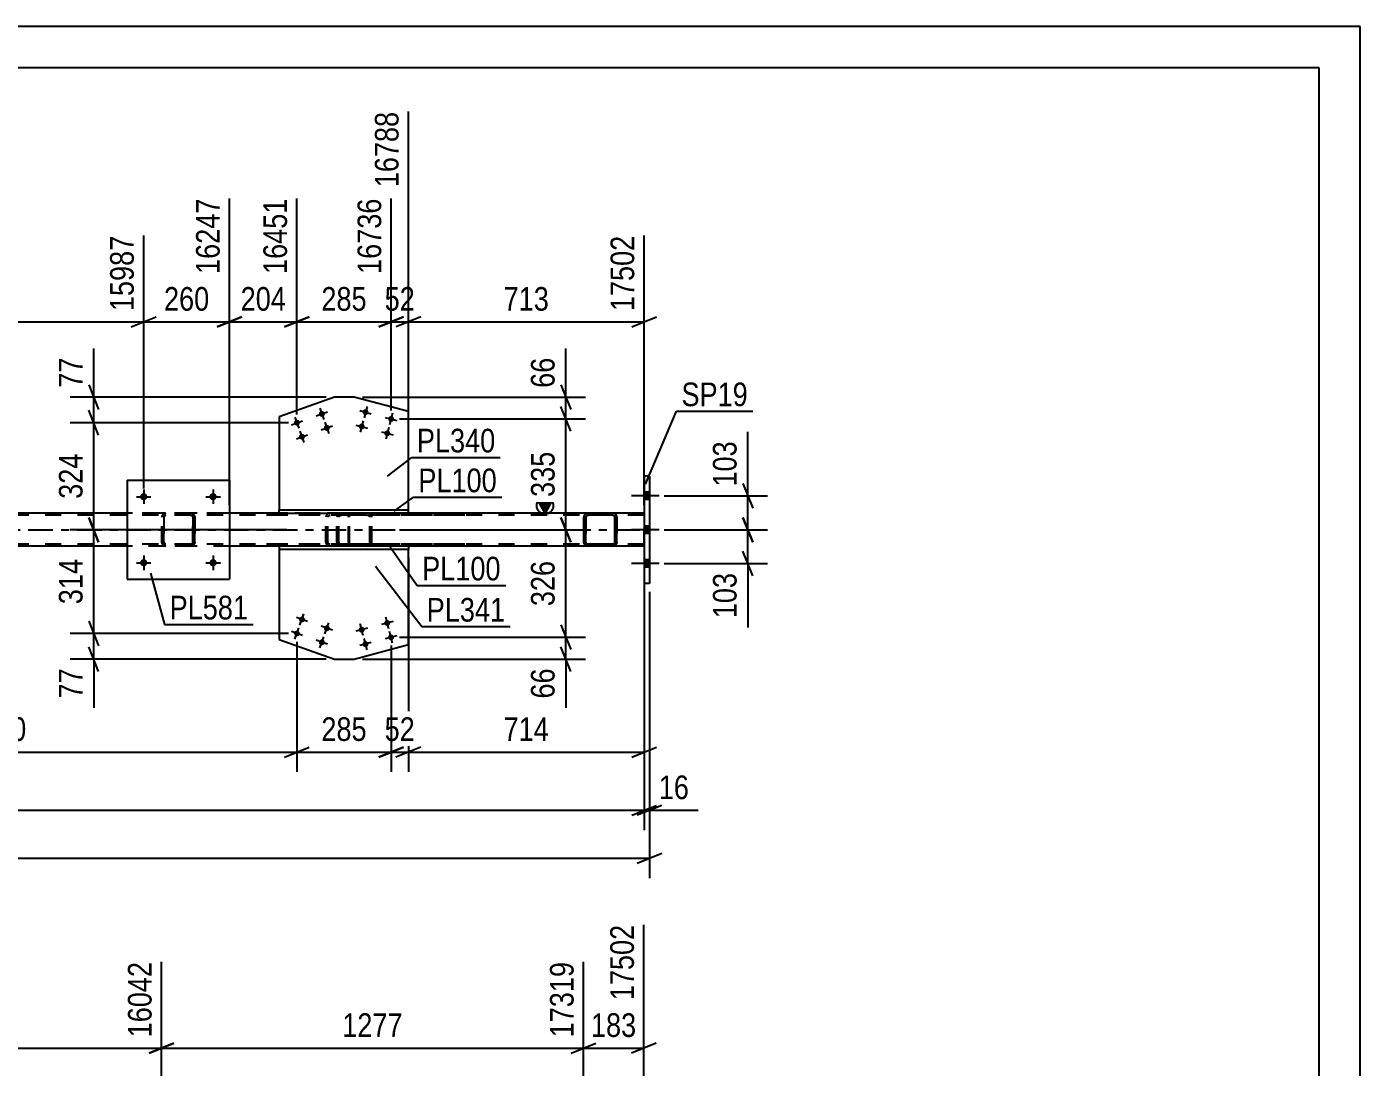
# Model space of a CAD drawing. Header units: millimetres. Extents: x 0 to 841, y 0 to 594.
# Drawn here: x 679.6 to 841, y 468 to 594 of the extents above; entities that cross this region are included whole.
import ezdxf

# ---------------------------------------------------------------- set-up
doc = ezdxf.new("R2010")
doc.units = ezdxf.units.MM
doc.linetypes.add('DXK_LINE_DOT2', pattern=[3.9198, 1.9599, -1.9599])
doc.linetypes.add('DXK_LINE_DOT3', pattern=[5.9187, 2.979, -0.9799, 0.9799, -0.9799])
doc.styles.add('Arial Narrow', font='ARIALN.TTF', dxfattribs={"height": 0.2})

# ---------------------------------------------------------------- blocks, each defined once
blk = doc.blocks.new('Unknown-122567994-1133')
at = {"color": 5, "linetype": 'Continuous'}
for p, q in [((841, 594), (0, 594)), ((841, 0), (841, 594)), ((836, 589), (5, 589)), ((836, 5), (836, 589))]:
    blk.add_line(p, q, dxfattribs=at)
blk = doc.blocks.new('Bolt-122567994-3050 - 3039')
at = {"linetype": 'Continuous'}
for points in [[(754.95, 536.75), (754.95, 537.63), (754.31, 537.63), (754.31, 536.75)], [(754.95, 536.75), (754.95, 537.63), (754.31, 537.63), (754.31, 536.75)], [(754.95, 536.75), (754.95, 537.63), (754.31, 537.63), (754.31, 536.75)], [(754.95, 532.65), (754.95, 533.53), (754.31, 533.53), (754.31, 532.65)], [(754.95, 532.65), (754.95, 533.53), (754.31, 533.53), (754.31, 532.65)], [(754.95, 528.55), (754.95, 529.43), (754.31, 529.43), (754.31, 528.55)], [(754.95, 528.55), (754.95, 529.43), (754.31, 529.43), (754.31, 528.55)], [(754.95, 528.55), (754.95, 529.43), (754.31, 529.43), (754.31, 528.55)]]:
    blk.add_hatch(color=1, dxfattribs=at).paths.add_polyline_path(points)
at = {"color": 1, "linetype": 'Continuous'}
for p, q in [((754.95, 537.63), (754.31, 537.63)), ((754.95, 537.63), (754.31, 537.63)), ((754.95, 537.63), (754.31, 537.63)), ((756.11, 537.19), (752.79, 537.19)), ((756.11, 537.19), (752.79, 537.19)), ((756.11, 537.19), (752.79, 537.19)), ((754.95, 536.75), (754.31, 536.75)), ((754.95, 536.75), (754.31, 536.75)), ((754.95, 536.75), (754.31, 536.75)), ((756.11, 533.09), (752.79, 533.09)), ((756.11, 533.09), (752.79, 533.09)), ((754.95, 533.53), (754.31, 533.53)), ((754.95, 533.53), (754.31, 533.53)), ((754.95, 532.65), (754.31, 532.65)), ((754.95, 532.65), (754.31, 532.65)), ((756.11, 528.99), (752.79, 528.99)), ((756.11, 528.99), (752.79, 528.99)), ((756.11, 528.99), (752.79, 528.99)), ((754.95, 529.43), (754.31, 529.43)), ((754.95, 529.43), (754.31, 529.43)), ((754.95, 529.43), (754.31, 529.43)), ((754.95, 528.55), (754.31, 528.55)), ((754.95, 528.55), (754.31, 528.55)), ((754.95, 528.55), (754.31, 528.55))]:
    blk.add_line(p, q, dxfattribs=at)
blk = doc.blocks.new('Part-122567994-3072 - 3039')
at = {"color": 7, "linetype": 'DXK_LINE_DOT2'}
for p, q in [((718.38, 535.09), (706.23, 535.09)), ((718.38, 534.85), (706.23, 534.85)), ((715.82, 534.78), (715.79, 534.61)), ((715.79, 531.57), (715.79, 534.61)), ((715.83, 534.79), (715.82, 534.78)), ((716.04, 534.61), (716.06, 534.7)), ((716.04, 531.57), (716.04, 534.61)), ((716.06, 534.7), (716.11, 534.78)), ((716.29, 535.09), (716.1, 535.05)), ((716.11, 534.78), (716.19, 534.83)), ((716.19, 534.83), (716.29, 534.85)), ((717.11, 534.85), (717.11, 535.09)), ((718.49, 535.05), (718.38, 535.09)), ((718.38, 534.85), (718.43, 534.83)), ((718.43, 534.83), (718.48, 534.78)), ((718.48, 534.78), (718.51, 534.7)), ((718.57, 534.95), (718.49, 535.05)), ((718.51, 534.7), (718.52, 534.61)), ((718.52, 531.57), (718.52, 534.61)), ((718.63, 534.79), (718.57, 534.95)), ((718.65, 534.61), (718.63, 534.79)), ((718.65, 531.57), (718.65, 534.61)), ((718.38, 531.33), (706.23, 531.33)), ((715.79, 531.57), (715.83, 531.39)), ((716.06, 531.48), (716.04, 531.57)), ((716.11, 531.4), (716.06, 531.48)), ((716.1, 531.13), (716.29, 531.09)), ((716.19, 531.35), (716.11, 531.4)), ((716.29, 531.33), (716.19, 531.35)), ((717.11, 531.09), (717.11, 531.33)), ((718.43, 531.35), (718.38, 531.33)), ((718.38, 531.09), (718.49, 531.13)), ((718.48, 531.4), (718.43, 531.35)), ((718.51, 531.48), (718.48, 531.4)), ((718.49, 531.13), (718.57, 531.23)), ((718.52, 531.57), (718.51, 531.48)), ((718.57, 531.23), (718.63, 531.39)), ((718.63, 531.39), (718.65, 531.57)), ((718.38, 531.09), (706.23, 531.09))]:
    blk.add_line(p, q, dxfattribs=at)
for centre, start, end in [((716.28, 534.6), 111.1941, 156.1506), ((716.28, 531.59), 203.8494, 248.8059)]:
    blk.add_arc(centre, 0.492, start, end, dxfattribs=at)
blk = doc.blocks.new('Part-122567994-3109 - 3039')
at = {"linetype": 'Continuous'}
blk.add_hatch(color=2, dxfattribs=at).paths.add_polyline_path([(742.31, 535.09), (741.51, 536.49), (743.11, 536.49)])
at = {"color": 2, "linetype": 'Continuous'}
for p, q in [((742.31, 535.09), (741.51, 536.49)), ((741.51, 536.49), (743.11, 536.49)), ((743.11, 536.49), (742.31, 535.09)), ((691.73, 535.09), (653.05, 535.09)), ((710.12, 535.09), (704.13, 535.09)), ((754.31, 535.09), (725.78, 535.09)), ((691.73, 531.09), (653.05, 531.09)), ((710.12, 531.09), (704.13, 531.09)), ((747.49, 531.09), (725.77, 531.09)), ((754.31, 531.09), (750.54, 531.09))]:
    blk.add_line(p, q, dxfattribs=at)
at = {"color": 7, "linetype": 'DXK_LINE_DOT2'}
for p, q in [((754.31, 534.85), (111.57, 534.85)), ((754.31, 535.09), (129.85, 535.09)), ((704.13, 535.09), (691.73, 535.09)), ((725.78, 535.09), (710.12, 535.09)), ((754.31, 531.09), (754.31, 535.09)), ((754.31, 531.33), (111.57, 531.33)), ((704.13, 531.09), (691.73, 531.09)), ((725.77, 531.09), (710.12, 531.09)), ((750.54, 531.09), (747.49, 531.09))]:
    blk.add_line(p, q, dxfattribs=at)
at = {"color": 7, "linetype": 'DXK_LINE_DOT3'}
blk.add_line((111.57, 533.09), (754.31, 533.09), dxfattribs=at)
at = {"color": 2, "linetype": 'Continuous'}
blk.add_circle((742.31, 535.99), 1, dxfattribs=at)
blk = doc.blocks.new('Part-122567994-3114 - 3039')
at = {"color": 7, "linetype": 'DXK_LINE_DOT2'}
for p, q in [((717.14, 534.78), (717.11, 534.61)), ((717.11, 531.57), (717.11, 534.61)), ((717.14, 534.79), (717.14, 534.78)), ((717.36, 534.61), (717.38, 534.7)), ((717.36, 531.57), (717.36, 534.61)), ((717.38, 534.7), (717.44, 534.78)), ((717.62, 535.09), (717.42, 535.05)), ((717.44, 534.78), (717.52, 534.83)), ((717.52, 534.83), (717.62, 534.85)), ((732.6, 535.09), (717.62, 535.09)), ((732.6, 534.85), (717.62, 534.85)), ((721.05, 535.05), (720.85, 535.09)), ((720.85, 534.85), (720.95, 534.83)), ((720.95, 534.83), (721.03, 534.78)), ((721.03, 534.78), (721.09, 534.7)), ((721.09, 534.7), (721.11, 534.61)), ((721.11, 531.57), (721.11, 534.61)), ((721.33, 534.78), (721.32, 534.79)), ((721.36, 534.61), (721.33, 534.78)), ((721.36, 531.57), (721.36, 534.61)), ((717.11, 531.57), (717.14, 531.39)), ((717.38, 531.48), (717.36, 531.57)), ((717.44, 531.4), (717.38, 531.48)), ((717.42, 531.13), (717.62, 531.09)), ((717.52, 531.35), (717.44, 531.4)), ((717.62, 531.33), (717.52, 531.35)), ((732.6, 531.33), (717.62, 531.33)), ((720.95, 531.35), (720.85, 531.33)), ((720.85, 531.09), (721.05, 531.13)), ((721.03, 531.4), (720.95, 531.35)), ((721.09, 531.48), (721.03, 531.4)), ((721.11, 531.57), (721.09, 531.48)), ((721.32, 531.39), (721.36, 531.57)), ((732.6, 531.09), (717.62, 531.09))]:
    blk.add_line(p, q, dxfattribs=at)
for centre, start, end in [((717.6, 534.59), 110.7583, 155.6801), ((720.87, 534.59), 24.3199, 69.2417), ((717.6, 531.59), 204.3199, 249.2417), ((720.87, 531.59), 290.7583, 335.6801)]:
    blk.add_arc(centre, 0.496, start, end, dxfattribs=at)
blk = doc.blocks.new('Bolt-122567994-3183 - 3039')
at = {"linetype": 'Continuous'}
for points in [[(694.17, 529.09, -1), (693.29, 529.09, -1)], [(702.57, 529.09, -1), (701.69, 529.09, -1)]]:
    blk.add_hatch(color=1, dxfattribs=at).paths.add_polyline_path(points)
at = {"color": 1, "linetype": 'Continuous'}
for p, q in [((693.73, 529.97), (693.73, 528.21)), ((702.13, 529.97), (702.13, 528.21)), ((692.85, 529.09), (694.61, 529.09)), ((701.25, 529.09), (703.01, 529.09))]:
    blk.add_line(p, q, dxfattribs=at)
blk = doc.blocks.new('Part-122567994-3158 - 3039')
at = {"color": 2, "linetype": 'Continuous'}
for p, q in [((747.05, 534.79), (747.01, 534.61)), ((747.01, 531.57), (747.01, 534.61)), ((747.01, 534.61), (747.01, 534.61)), ((747.25, 534.61), (747.27, 534.7)), ((747.25, 531.57), (747.25, 534.61)), ((747.25, 534.61), (747.25, 534.61)), ((747.27, 534.7), (747.32, 534.78)), ((747.49, 535.09), (747.31, 535.05)), ((747.32, 534.78), (747.4, 534.83)), ((747.4, 534.83), (747.49, 534.85)), ((750.53, 535.09), (747.49, 535.09)), ((750.53, 534.85), (747.49, 534.85)), ((750.72, 535.05), (750.53, 535.09)), ((750.53, 534.85), (750.63, 534.83)), ((750.63, 534.83), (750.7, 534.78)), ((750.7, 534.78), (750.76, 534.7)), ((750.76, 534.7), (750.77, 534.61)), ((750.77, 531.57), (750.77, 534.61)), ((750.77, 534.61), (750.77, 534.61)), ((751.01, 534.61), (750.98, 534.79)), ((751.01, 531.57), (751.01, 534.61)), ((751.01, 534.61), (751.01, 534.61)), ((747.01, 531.57), (747.01, 531.57)), ((747.01, 531.57), (747.05, 531.39)), ((747.25, 531.57), (747.25, 531.57)), ((747.27, 531.48), (747.25, 531.57)), ((747.32, 531.4), (747.27, 531.48)), ((747.31, 531.13), (747.49, 531.09)), ((747.4, 531.35), (747.32, 531.4)), ((747.49, 531.33), (747.4, 531.35)), ((750.53, 531.33), (747.49, 531.33)), ((750.63, 531.35), (750.53, 531.33)), ((750.53, 531.09), (750.72, 531.13)), ((750.7, 531.4), (750.63, 531.35)), ((750.76, 531.48), (750.7, 531.4)), ((750.77, 531.57), (750.76, 531.48)), ((750.77, 531.57), (750.77, 531.57)), ((750.98, 531.39), (751.01, 531.57)), ((751.01, 531.57), (751.01, 531.57)), ((750.53, 531.09), (747.49, 531.09))]:
    blk.add_line(p, q, dxfattribs=at)
at = {"color": 7, "linetype": 'DXK_LINE_DOT2'}
for p, q in [((747.01, 534.61), (747.05, 534.79)), ((747.01, 531.57), (747.01, 534.61)), ((747.27, 534.7), (747.25, 534.61)), ((747.25, 534.61), (747.25, 531.57)), ((747.32, 534.78), (747.27, 534.7)), ((747.31, 535.05), (747.49, 535.09)), ((747.4, 534.83), (747.32, 534.78)), ((747.4, 534.83), (747.4, 534.83)), ((750.53, 535.09), (750.72, 535.05)), ((750.53, 534.85), (750.53, 534.85)), ((750.7, 534.78), (750.63, 534.83)), ((750.76, 534.7), (750.7, 534.78)), ((750.77, 534.61), (750.76, 534.7)), ((750.77, 534.61), (750.77, 531.57)), ((750.98, 534.79), (751.01, 534.61)), ((751.01, 534.61), (751.01, 531.57)), ((747.05, 531.39), (747.01, 531.57)), ((747.25, 531.57), (747.27, 531.48)), ((747.27, 531.48), (747.32, 531.4)), ((747.49, 531.09), (747.31, 531.13)), ((747.32, 531.4), (747.4, 531.35)), ((747.4, 531.35), (747.4, 531.35)), ((750.53, 531.33), (750.53, 531.33)), ((750.72, 531.13), (750.53, 531.09)), ((750.63, 531.35), (750.7, 531.4)), ((750.7, 531.4), (750.76, 531.48)), ((750.76, 531.48), (750.77, 531.57)), ((751.01, 531.57), (750.98, 531.39))]:
    blk.add_line(p, q, dxfattribs=at)
at = {"color": 7, "linetype": 'DXK_LINE_DOT3'}
blk.add_line((749.01, 533.09), (749.01, 533.09), dxfattribs=at)
at = {"color": 2, "linetype": 'Continuous'}
for centre, start, end in [((747.49, 534.61), 112.5, 157.5), ((750.53, 534.61), 22.5, 67.5), ((747.49, 531.57), 202.5, 247.5), ((750.53, 531.57), 292.5, 337.5)]:
    blk.add_arc(centre, 0.48, start, end, dxfattribs=at)
at = {"color": 7, "linetype": 'DXK_LINE_DOT2'}
for centre, start, end in [((747.49, 534.61), 112.5, 157.5), ((750.53, 534.61), 22.5, 67.5), ((747.49, 531.57), 202.5, 247.5), ((750.53, 531.57), 292.5, 337.5)]:
    blk.add_arc(centre, 0.48, start, end, dxfattribs=at)
blk = doc.blocks.new('Bolt-122567994-3160 - 3039')
at = {"linetype": 'Continuous'}
for points in [[(694.17, 537.09, -1), (693.29, 537.09, -1)], [(702.57, 537.09, -1), (701.69, 537.09, -1)]]:
    blk.add_hatch(color=1, dxfattribs=at).paths.add_polyline_path(points)
at = {"color": 1, "linetype": 'Continuous'}
for p, q in [((693.73, 537.97), (693.73, 536.21)), ((702.13, 537.97), (702.13, 536.21)), ((692.85, 537.09), (694.61, 537.09)), ((701.25, 537.09), (703.01, 537.09))]:
    blk.add_line(p, q, dxfattribs=at)
blk = doc.blocks.new('Part-122567994-3177 - 3039')
at = {"color": 7, "linetype": 'DXK_LINE_DOT2'}
for p, q in [((695.93, 534.61), (695.97, 534.79)), ((695.97, 534.79), (695.93, 534.61)), ((695.93, 531.57), (695.93, 534.61)), ((695.93, 534.61), (695.93, 534.61)), ((695.93, 531.57), (695.93, 534.61)), ((696.17, 534.61), (696.19, 534.7)), ((696.19, 534.7), (696.17, 534.61)), ((696.17, 531.57), (696.17, 534.61)), ((696.17, 534.61), (696.17, 534.61)), ((696.17, 534.61), (696.17, 531.57)), ((696.19, 534.7), (696.24, 534.78)), ((696.24, 534.78), (696.19, 534.7)), ((696.23, 535.05), (696.41, 535.09)), ((696.41, 535.09), (696.23, 535.05)), ((696.24, 534.78), (696.32, 534.83)), ((696.32, 534.83), (696.24, 534.78)), ((696.41, 534.85), (696.32, 534.83)), ((699.45, 535.09), (696.41, 535.09)), ((699.45, 534.85), (696.41, 534.85)), ((699.45, 535.09), (699.64, 535.05)), ((699.64, 535.05), (699.45, 535.09)), ((699.45, 534.85), (699.54, 534.83)), ((699.54, 534.83), (699.62, 534.78)), ((699.62, 534.78), (699.54, 534.83)), ((699.62, 534.78), (699.67, 534.7)), ((699.67, 534.7), (699.62, 534.78)), ((699.67, 534.7), (699.69, 534.61)), ((699.69, 534.61), (699.67, 534.7)), ((699.69, 531.57), (699.69, 534.61)), ((699.69, 534.61), (699.69, 534.61)), ((699.69, 534.61), (699.69, 531.57)), ((699.9, 534.79), (699.93, 534.61)), ((699.93, 534.61), (699.9, 534.79)), ((699.93, 531.57), (699.93, 534.61)), ((699.93, 534.61), (699.93, 534.61)), ((699.93, 534.61), (699.93, 531.57)), ((695.93, 531.57), (695.93, 531.57)), ((695.97, 531.39), (695.93, 531.57)), ((695.93, 531.57), (695.97, 531.39)), ((696.17, 531.57), (696.17, 531.57)), ((696.19, 531.48), (696.17, 531.57)), ((696.17, 531.57), (696.19, 531.48)), ((696.24, 531.4), (696.19, 531.48)), ((696.19, 531.48), (696.24, 531.4)), ((696.41, 531.09), (696.23, 531.13)), ((696.23, 531.13), (696.41, 531.09)), ((696.32, 531.35), (696.24, 531.4)), ((696.24, 531.4), (696.32, 531.35)), ((696.41, 531.33), (696.32, 531.35)), ((699.45, 531.33), (696.41, 531.33)), ((699.54, 531.35), (699.45, 531.33)), ((699.64, 531.13), (699.45, 531.09)), ((699.45, 531.09), (699.64, 531.13)), ((699.62, 531.4), (699.54, 531.35)), ((699.54, 531.35), (699.62, 531.4)), ((699.67, 531.48), (699.62, 531.4)), ((699.62, 531.4), (699.67, 531.48)), ((699.69, 531.57), (699.67, 531.48)), ((699.67, 531.48), (699.69, 531.57)), ((699.69, 531.57), (699.69, 531.57)), ((699.93, 531.57), (699.9, 531.39)), ((699.9, 531.39), (699.93, 531.57)), ((699.93, 531.57), (699.93, 531.57)), ((699.45, 531.09), (696.41, 531.09))]:
    blk.add_line(p, q, dxfattribs=at)
at = {"color": 7, "linetype": 'DXK_LINE_DOT3'}
blk.add_line((697.93, 533.09), (697.93, 533.09), dxfattribs=at)
at = {"color": 7, "linetype": 'DXK_LINE_DOT2'}
for centre, start, end in [((696.41, 534.61), 112.5, 157.5), ((696.41, 534.61), 112.5, 157.5), ((699.45, 534.61), 22.5, 67.5), ((699.45, 534.61), 22.5, 67.5), ((696.41, 531.57), 202.5, 247.5), ((696.41, 531.57), 202.5, 247.5), ((699.45, 531.57), 292.5, 337.5), ((699.45, 531.57), 292.5, 337.5)]:
    blk.add_arc(centre, 0.48, start, end, dxfattribs=at)
blk = doc.blocks.new('Part-122567994-3182 - 3039')
at = {"color": 2, "linetype": 'Continuous'}
for p, q in [((691.73, 539.09), (691.73, 527.09)), ((691.73, 539.09), (704.13, 539.09)), ((704.13, 539.09), (704.13, 527.09)), ((691.73, 527.09), (704.13, 527.09))]:
    blk.add_line(p, q, dxfattribs=at)
blk = doc.blocks.new('Part-122567994-3202 - 3039')
at = {"color": 2, "linetype": 'Continuous'}
for p, q in [((754.95, 539.59), (754.31, 539.59)), ((754.31, 539.59), (754.31, 526.59)), ((754.95, 539.59), (754.95, 526.59)), ((754.95, 526.59), (754.31, 526.59))]:
    blk.add_line(p, q, dxfattribs=at)
blk = doc.blocks.new('Part-122567994-3265 - 3039')
at = {"color": 2, "linetype": 'Continuous'}
for p, q in [((716.83, 549.14), (710.12, 546.76)), ((719.2, 549.14), (716.83, 549.14)), ((725.78, 547.4), (719.2, 549.14)), ((725.78, 535.49), (725.78, 547.4)), ((710.12, 546.76), (710.12, 535.49))]:
    blk.add_line(p, q, dxfattribs=at)
at = {"color": 7, "linetype": 'DXK_LINE_DOT2'}
blk.add_line((710.12, 535.49), (725.78, 535.49), dxfattribs=at)
blk = doc.blocks.new('Part-122567994-3270 - 3039')
at = {"color": 2, "linetype": 'Continuous'}
for p, q in [((710.12, 535.09), (710.12, 535.49)), ((710.12, 535.49), (725.78, 535.49)), ((710.12, 535.09), (725.78, 535.09)), ((725.78, 535.09), (725.78, 535.49))]:
    blk.add_line(p, q, dxfattribs=at)
blk = doc.blocks.new('Bolt-122567994-3271 - 3039')
at = {"linetype": 'Continuous'}
for points in [[(715.64, 547.24, -1), (714.96, 546.99, -1)], [(712.62, 546.17, -1), (711.94, 545.93, -1)], [(716.24, 545.54, -1), (715.56, 545.3, -1)], [(713.23, 544.47, -1), (712.55, 544.23, -1)]]:
    blk.add_hatch(color=1, dxfattribs=at).paths.add_polyline_path(points)
at = {"color": 1, "linetype": 'Continuous'}
for p, q in [((714.62, 546.87), (715.98, 547.36)), ((715.06, 547.79), (715.54, 546.44)), ((711.61, 545.8), (712.96, 546.29)), ((712.04, 546.72), (712.52, 545.37)), ((715.22, 545.18), (716.58, 545.66)), ((715.66, 546.1), (716.14, 544.74)), ((712.21, 544.11), (713.56, 544.59)), ((712.65, 545.03), (713.13, 543.67))]:
    blk.add_line(p, q, dxfattribs=at)
blk = doc.blocks.new('Bolt-122567994-3272 - 3039')
at = {"linetype": 'Continuous'}
for points in [[(720.93, 547.24, -1), (720.24, 547.42, -1)], [(720.47, 545.5, -1), (719.77, 545.68, -1)], [(724.02, 546.41, -1), (723.33, 546.6, -1)], [(723.56, 544.67, -1), (722.87, 544.86, -1)]]:
    blk.add_hatch(color=1, dxfattribs=at).paths.add_polyline_path(points)
at = {"color": 1, "linetype": 'Continuous'}
for p, q in [((719.89, 547.51), (721.28, 547.14)), ((720.77, 548.03), (720.4, 546.63)), ((719.42, 545.77), (720.82, 545.4)), ((720.31, 546.29), (719.94, 544.89)), ((722.98, 546.69), (724.37, 546.32)), ((723.86, 547.2), (723.49, 545.81)), ((722.52, 544.95), (723.91, 544.58)), ((723.4, 545.46), (723.03, 544.07))]:
    blk.add_line(p, q, dxfattribs=at)
blk = doc.blocks.new('Part-122567994-3278 - 3039')
at = {"color": 2, "linetype": 'Continuous'}
for p, q in [((710.12, 530.69), (710.12, 519.81)), ((725.77, 519.18), (725.77, 530.69)), ((710.12, 519.81), (716.83, 517.43)), ((719.2, 517.43), (725.77, 519.18)), ((716.83, 517.43), (719.2, 517.43))]:
    blk.add_line(p, q, dxfattribs=at)
at = {"color": 7, "linetype": 'DXK_LINE_DOT2'}
blk.add_line((725.77, 530.69), (710.12, 530.69), dxfattribs=at)
blk = doc.blocks.new('Part-122567994-3279 - 3039')
at = {"color": 2, "linetype": 'Continuous'}
for p, q in [((725.77, 531.09), (710.12, 531.09)), ((710.12, 531.09), (710.12, 530.69)), ((725.77, 530.69), (710.12, 530.69)), ((725.77, 531.09), (725.77, 530.69))]:
    blk.add_line(p, q, dxfattribs=at)
blk = doc.blocks.new('Bolt-122567994-3280 - 3039')
at = {"linetype": 'Continuous'}
for points in [[(712.55, 522.34, -1), (713.23, 522.1, -1)], [(715.56, 521.28, -1), (716.24, 521.03, -1)], [(711.95, 520.65, -1), (712.62, 520.41, -1)], [(714.96, 519.58, -1), (715.64, 519.34, -1)]]:
    blk.add_hatch(color=1, dxfattribs=at).paths.add_polyline_path(points)
at = {"color": 1, "linetype": 'Continuous'}
for p, q in [((713.56, 521.98), (712.21, 522.46)), ((712.65, 521.55), (713.13, 522.9)), ((715.66, 520.48), (716.14, 521.83)), ((712.96, 520.29), (711.61, 520.77)), ((712.04, 519.85), (712.52, 521.21)), ((715.06, 518.78), (715.54, 520.14)), ((716.58, 520.91), (715.22, 521.4)), ((715.98, 519.22), (714.62, 519.7))]:
    blk.add_line(p, q, dxfattribs=at)
blk = doc.blocks.new('Bolt-122567994-3281 - 3039')
at = {"linetype": 'Continuous'}
for points in [[(722.87, 521.71, -1), (723.56, 521.9, -1)], [(719.77, 520.89, -1), (720.47, 521.08, -1)], [(723.33, 519.97, -1), (724.02, 520.16, -1)], [(720.23, 519.15, -1), (720.93, 519.34, -1)]]:
    blk.add_hatch(color=1, dxfattribs=at).paths.add_polyline_path(points)
at = {"color": 1, "linetype": 'Continuous'}
for p, q in [((720.31, 520.29), (719.94, 521.68)), ((723.91, 521.99), (722.52, 521.62)), ((723.4, 521.11), (723.03, 522.5)), ((720.82, 521.17), (719.42, 520.8)), ((720.77, 518.55), (720.4, 519.94)), ((724.37, 520.25), (722.98, 519.88)), ((723.86, 519.37), (723.49, 520.76)), ((721.28, 519.43), (719.89, 519.06))]:
    blk.add_line(p, q, dxfattribs=at)
blk = doc.blocks.new('StraightDimension-122567994-29130 - 3039')
at = {"color": 7, "linetype": 'Continuous'}
for p, q in [((704.13, 536.09), (704.13, 573.21)), ((693.73, 538.09), (693.73, 568.71)), ((692.23, 557.66), (695.23, 558.86)), ((705.63, 558.86), (702.63, 557.66)), ((693.73, 558.26), (704.13, 558.26))]:
    blk.add_line(p, q, dxfattribs=at)
at = {"color": 0}
blk.add_wipeout([(702.27, 559.01), (702.27, 563.21), (695.59, 563.21), (695.59, 559.01)], dxfattribs=at)
at = {"color": 3, "style": 'Arial Narrow'}
blk.add_text('260', height=2.863, dxfattribs=at).set_placement((696.19, 559.61))
at = {"color": 0, "linetype": 'Continuous'}
blk.add_wipeout([(703.53, 573.81), (699.33, 573.81), (699.33, 563.46), (703.53, 563.46)], dxfattribs=at)
at = {"color": 3, "linetype": 'Continuous', "style": 'Arial Narrow'}
blk.add_text('16247', height=2.863, rotation=90.0002, dxfattribs=at).set_placement((702.93, 564.06))
blk = doc.blocks.new('StraightDimension-122567994-29129 - 3039')
at = {"color": 7, "linetype": 'Continuous'}
for p, q in [((704.13, 536.09), (704.13, 573.21)), ((712.28, 547.05), (712.28, 573.21)), ((702.63, 557.66), (705.63, 558.86)), ((713.78, 558.86), (710.78, 557.66)), ((704.13, 558.26), (712.28, 558.26))]:
    blk.add_line(p, q, dxfattribs=at)
at = {"color": 0}
blk.add_wipeout([(711.55, 559.01), (711.55, 563.21), (704.87, 563.21), (704.87, 559.01)], dxfattribs=at)
at = {"color": 3, "style": 'Arial Narrow'}
blk.add_text('204', height=2.863, dxfattribs=at).set_placement((705.47, 559.61))
at = {"color": 0, "linetype": 'Continuous'}
blk.add_wipeout([(711.68, 573.81), (707.48, 573.81), (707.48, 563.46), (711.68, 563.46)], dxfattribs=at)
at = {"color": 3, "linetype": 'Continuous', "style": 'Arial Narrow'}
blk.add_text('16451', height=2.863, rotation=90.0002, dxfattribs=at).set_placement((711.08, 564.06))
blk = doc.blocks.new('StraightDimension-122567994-26146 - 3039')
at = {"color": 7, "linetype": 'Continuous'}
for p, q in [((744.22, 550.64), (745.42, 547.64)), ((720.2, 549.14), (747.22, 549.14)), ((744.82, 546.51), (744.82, 549.14)), ((745.42, 545.01), (744.22, 548.01)), ((724.68, 546.51), (747.22, 546.51))]:
    blk.add_line(p, q, dxfattribs=at)
at = {"color": 0}
blk.add_wipeout([(744.07, 554.53), (739.87, 554.53), (739.87, 549.67), (744.07, 549.67)], dxfattribs=at)
at = {"color": 7, "linetype": 'Continuous'}
blk.add_line((744.82, 549.14), (744.82, 555.05), dxfattribs=at)
blk.add_line((744.82, 549.14), (744.82, 555.05), dxfattribs=at)
at = {"color": 3, "style": 'Arial Narrow'}
blk.add_text('66', height=2.863, rotation=90.0002, dxfattribs=at).set_placement((743.47, 550.27))
blk = doc.blocks.new('StraightDimension-122567994-29127 - 3039')
at = {"color": 7, "linetype": 'Continuous'}
for p, q in [((725.78, 536.49), (725.78, 583.71)), ((723.68, 547.51), (723.68, 573.21)), ((722.18, 557.66), (725.18, 558.86)), ((727.28, 558.86), (724.28, 557.66)), ((723.68, 558.26), (725.78, 558.26))]:
    blk.add_line(p, q, dxfattribs=at)
at = {"color": 0, "linetype": 'Continuous'}
blk.add_wipeout([(725.18, 584.31), (720.98, 584.31), (720.98, 573.96), (725.18, 573.96)], dxfattribs=at)
at = {"color": 0}
blk.add_wipeout([(727.15, 559.01), (727.15, 563.21), (722.3, 563.21), (722.3, 559.01)], dxfattribs=at)
at = {"color": 3, "linetype": 'Continuous', "style": 'Arial Narrow'}
blk.add_text('16788', height=2.863, rotation=90.0002, dxfattribs=at).set_placement((724.58, 574.56))
at = {"color": 3, "style": 'Arial Narrow'}
blk.add_text('52', height=2.863, dxfattribs=at).set_placement((722.9, 559.61))
blk = doc.blocks.new('StraightDimension-122567994-26201 - 3039')
at = {"color": 7, "linetype": 'Continuous'}
for p, q in [((688.28, 531.59), (687.08, 534.59)), ((711.06, 533.09), (684.83, 533.09)), ((687.68, 520.53), (687.68, 533.09)), ((687.08, 522.03), (688.28, 519.03)), ((711.28, 520.53), (684.83, 520.53))]:
    blk.add_line(p, q, dxfattribs=at)
at = {"color": 0}
blk.add_wipeout([(686.93, 530.15), (682.73, 530.15), (682.73, 523.47), (686.93, 523.47)], dxfattribs=at)
at = {"color": 3, "style": 'Arial Narrow'}
blk.add_text('314', height=2.863, rotation=90.0002, dxfattribs=at).set_placement((686.33, 524.07))
blk = doc.blocks.new('StraightDimension-122567994-29847 - 3039')
at = {"color": 7, "linetype": 'Continuous'}
for p, q in [((725.77, 529.69), (725.77, 503.77)), ((754.31, 530.09), (754.31, 503.77)), ((727.27, 506.77), (724.27, 505.57)), ((725.77, 506.17), (754.31, 506.17)), ((752.81, 505.57), (755.81, 506.77))]:
    blk.add_line(p, q, dxfattribs=at)
at = {"color": 0}
blk.add_wipeout([(743.39, 506.92), (743.39, 511.12), (736.7, 511.12), (736.7, 506.92)], dxfattribs=at)
at = {"color": 3, "style": 'Arial Narrow'}
blk.add_text('714', height=2.863, dxfattribs=at).set_placement((737.3, 507.52))
blk = doc.blocks.new('StraightDimension-122567994-3309 - 3039')
at = {"color": 7, "linetype": 'Continuous'}
for p, q in [((766.25, 534.59), (767.45, 531.59)), ((756.72, 533.09), (769.25, 533.09)), ((766.85, 528.99), (766.85, 533.09)), ((767.45, 527.49), (766.25, 530.49)), ((756.72, 528.99), (769.25, 528.99))]:
    blk.add_line(p, q, dxfattribs=at)
at = {"color": 0}
blk.add_wipeout([(766.1, 528.47), (761.9, 528.47), (761.9, 521.78), (766.1, 521.78)], dxfattribs=at)
at = {"color": 7, "linetype": 'Continuous'}
blk.add_line((766.85, 528.99), (766.85, 521.26), dxfattribs=at)
blk.add_line((766.85, 528.99), (766.85, 521.26), dxfattribs=at)
at = {"color": 3, "style": 'Arial Narrow'}
blk.add_text('103', height=2.863, rotation=90.0002, dxfattribs=at).set_placement((765.5, 522.38))
blk = doc.blocks.new('StraightDimension-122567994-3325 - 3039')
at = {"color": 7, "linetype": 'Continuous'}
for p, q in [((766.25, 538.69), (767.45, 535.69)), ((756.72, 537.19), (769.25, 537.19)), ((766.85, 533.09), (766.85, 537.19)), ((767.45, 531.59), (766.25, 534.59)), ((756.72, 533.09), (769.25, 533.09))]:
    blk.add_line(p, q, dxfattribs=at)
at = {"color": 0}
blk.add_wipeout([(766.1, 544.4), (761.9, 544.4), (761.9, 537.72), (766.1, 537.72)], dxfattribs=at)
at = {"color": 7, "linetype": 'Continuous'}
blk.add_line((766.85, 537.19), (766.85, 544.93), dxfattribs=at)
blk.add_line((766.85, 537.19), (766.85, 544.93), dxfattribs=at)
at = {"color": 3, "style": 'Arial Narrow'}
blk.add_text('103', height=2.863, rotation=90.0002, dxfattribs=at).set_placement((765.5, 538.32))
blk = doc.blocks.new('StraightDimension-122567994-3416 - 3039')
at = {"color": 7, "linetype": 'Continuous'}
for p, q in [((754.95, 525.59), (754.95, 490.92)), ((69.01, 493.32), (754.95, 493.32)), ((753.45, 492.72), (756.45, 493.92))]:
    blk.add_line(p, q, dxfattribs=at)
blk = doc.blocks.new('StraightDimension-122567994-3427 - 3039')
at = {"color": 7, "linetype": 'Continuous'}
for p, q in [((754.31, 525.59), (754.31, 496.72)), ((754.95, 525.59), (754.95, 496.72)), ((752.81, 498.52), (755.81, 499.72)), ((756.45, 499.72), (753.45, 498.52)), ((754.31, 499.12), (754.95, 499.12))]:
    blk.add_line(p, q, dxfattribs=at)
at = {"color": 0}
blk.add_wipeout([(760.34, 499.87), (760.34, 504.07), (755.48, 504.07), (755.48, 499.87)], dxfattribs=at)
at = {"color": 7, "linetype": 'Continuous'}
blk.add_line((754.95, 499.12), (760.86, 499.12), dxfattribs=at)
blk.add_line((754.95, 499.12), (760.86, 499.12), dxfattribs=at)
at = {"color": 3, "style": 'Arial Narrow'}
blk.add_text('16', height=2.863, dxfattribs=at).set_placement((756.08, 500.47))
blk = doc.blocks.new('StraightDimension-122567994-3437 - 3039')
at = {"color": 7, "linetype": 'Continuous'}
for p, q in [((754.31, 525.59), (754.31, 496.72)), ((69.65, 499.12), (754.31, 499.12)), ((752.81, 498.52), (755.81, 499.72))]:
    blk.add_line(p, q, dxfattribs=at)
blk = doc.blocks.new('StraightDimension-122567994-29126 - 3039')
at = {"color": 7, "linetype": 'Continuous'}
for p, q in [((725.78, 536.49), (725.78, 583.71)), ((754.31, 536.09), (754.31, 568.71)), ((727.28, 558.86), (724.28, 557.66)), ((752.81, 557.66), (755.81, 558.86)), ((725.78, 558.26), (754.31, 558.26))]:
    blk.add_line(p, q, dxfattribs=at)
at = {"color": 0, "linetype": 'Continuous'}
blk.add_wipeout([(753.71, 569.31), (749.51, 569.31), (749.51, 558.96), (753.71, 558.96)], dxfattribs=at)
at = {"color": 0}
blk.add_wipeout([(743.39, 559.01), (743.39, 563.21), (736.7, 563.21), (736.7, 559.01)], dxfattribs=at)
at = {"color": 3, "linetype": 'Continuous', "style": 'Arial Narrow'}
blk.add_text('17502', height=2.863, rotation=90.0002, dxfattribs=at).set_placement((753.11, 559.56))
at = {"color": 3, "style": 'Arial Narrow'}
blk.add_text('713', height=2.863, dxfattribs=at).set_placement((737.3, 559.61))
blk = doc.blocks.new('StraightDimension-122567994-26147 - 3039')
at = {"color": 7, "linetype": 'Continuous'}
for p, q in [((745.42, 545.01), (744.22, 548.01)), ((724.68, 546.51), (747.22, 546.51)), ((744.82, 533.09), (744.82, 546.51)), ((744.22, 534.59), (745.42, 531.59)), ((724.68, 533.09), (747.22, 533.09))]:
    blk.add_line(p, q, dxfattribs=at)
at = {"color": 0}
blk.add_wipeout([(744.07, 543.14), (739.87, 543.14), (739.87, 536.46), (744.07, 536.46)], dxfattribs=at)
at = {"color": 3, "style": 'Arial Narrow'}
blk.add_text('335', height=2.863, rotation=90.0002, dxfattribs=at).set_placement((743.47, 537.06))
blk = doc.blocks.new('StraightDimension-122567994-26148 - 3039')
at = {"color": 7, "linetype": 'Continuous'}
for p, q in [((745.42, 531.59), (744.22, 534.59)), ((724.68, 533.09), (747.22, 533.09)), ((744.82, 520.07), (744.82, 533.09)), ((744.22, 521.57), (745.42, 518.57)), ((724.68, 520.07), (747.22, 520.07))]:
    blk.add_line(p, q, dxfattribs=at)
at = {"color": 0}
blk.add_wipeout([(744.07, 529.92), (739.87, 529.92), (739.87, 523.24), (744.07, 523.24)], dxfattribs=at)
at = {"color": 3, "style": 'Arial Narrow'}
blk.add_text('326', height=2.863, rotation=90.0002, dxfattribs=at).set_placement((743.47, 523.84))
blk = doc.blocks.new('StraightDimension-122567994-26149 - 3039')
at = {"color": 7, "linetype": 'Continuous'}
for p, q in [((744.22, 521.57), (745.42, 518.57)), ((724.68, 520.07), (747.22, 520.07)), ((744.82, 517.43), (744.82, 520.07)), ((745.42, 515.93), (744.22, 518.93)), ((720.2, 517.43), (747.22, 517.43))]:
    blk.add_line(p, q, dxfattribs=at)
at = {"color": 0}
blk.add_wipeout([(744.07, 516.9), (739.87, 516.9), (739.87, 512.05), (744.07, 512.05)], dxfattribs=at)
at = {"color": 7, "linetype": 'Continuous'}
blk.add_line((744.82, 517.43), (744.82, 511.52), dxfattribs=at)
blk.add_line((744.82, 517.43), (744.82, 511.52), dxfattribs=at)
at = {"color": 3, "style": 'Arial Narrow'}
blk.add_text('66', height=2.863, rotation=90.0002, dxfattribs=at).set_placement((743.47, 512.65))
blk = doc.blocks.new('StraightDimension-122567994-26199 - 3039')
at = {"color": 7, "linetype": 'Continuous'}
for p, q in [((687.08, 550.64), (688.28, 547.64)), ((715.83, 549.14), (684.83, 549.14)), ((687.68, 546.05), (687.68, 549.14)), ((688.28, 544.55), (687.08, 547.55)), ((711.28, 546.05), (684.83, 546.05))]:
    blk.add_line(p, q, dxfattribs=at)
at = {"color": 0}
blk.add_wipeout([(686.93, 554.53), (682.73, 554.53), (682.73, 549.67), (686.93, 549.67)], dxfattribs=at)
at = {"color": 7, "linetype": 'Continuous'}
blk.add_line((687.68, 549.14), (687.68, 555.05), dxfattribs=at)
blk.add_line((687.68, 549.14), (687.68, 555.05), dxfattribs=at)
at = {"color": 3, "style": 'Arial Narrow'}
blk.add_text('77', height=2.863, rotation=90.0002, dxfattribs=at).set_placement((686.33, 550.27))
blk = doc.blocks.new('StraightDimension-122567994-26200 - 3039')
at = {"color": 7, "linetype": 'Continuous'}
for p, q in [((688.28, 544.55), (687.08, 547.55)), ((711.28, 546.05), (684.83, 546.05)), ((687.68, 533.09), (687.68, 546.05)), ((687.08, 534.59), (688.28, 531.59)), ((711.06, 533.09), (684.83, 533.09))]:
    blk.add_line(p, q, dxfattribs=at)
at = {"color": 0}
blk.add_wipeout([(686.93, 542.91), (682.73, 542.91), (682.73, 536.23), (686.93, 536.23)], dxfattribs=at)
at = {"color": 3, "style": 'Arial Narrow'}
blk.add_text('324', height=2.863, rotation=90.0002, dxfattribs=at).set_placement((686.33, 536.83))
blk = doc.blocks.new('StraightDimension-122567994-26202 - 3039')
at = {"color": 7, "linetype": 'Continuous'}
for p, q in [((687.08, 522.03), (688.28, 519.03)), ((711.28, 520.53), (684.83, 520.53)), ((687.68, 517.43), (687.68, 520.53)), ((688.28, 515.93), (687.08, 518.93)), ((715.83, 517.43), (684.83, 517.43))]:
    blk.add_line(p, q, dxfattribs=at)
at = {"color": 0}
blk.add_wipeout([(686.93, 516.9), (682.73, 516.9), (682.73, 512.05), (686.93, 512.05)], dxfattribs=at)
at = {"color": 7, "linetype": 'Continuous'}
blk.add_line((687.68, 517.43), (687.68, 511.52), dxfattribs=at)
blk.add_line((687.68, 517.43), (687.68, 511.52), dxfattribs=at)
at = {"color": 3, "style": 'Arial Narrow'}
blk.add_text('77', height=2.863, rotation=90.0002, dxfattribs=at).set_placement((686.33, 512.65))
blk = doc.blocks.new('StraightDimension-122567994-29128 - 3039')
at = {"color": 7, "linetype": 'Continuous'}
for p, q in [((712.28, 547.05), (712.28, 573.21)), ((723.68, 547.51), (723.68, 573.21)), ((710.78, 557.66), (713.78, 558.86)), ((725.18, 558.86), (722.18, 557.66)), ((712.28, 558.26), (723.68, 558.26))]:
    blk.add_line(p, q, dxfattribs=at)
at = {"color": 0}
blk.add_wipeout([(721.32, 559.01), (721.32, 563.21), (714.64, 563.21), (714.64, 559.01)], dxfattribs=at)
at = {"color": 3, "style": 'Arial Narrow'}
blk.add_text('285', height=2.863, dxfattribs=at).set_placement((715.24, 559.61))
at = {"color": 0, "linetype": 'Continuous'}
blk.add_wipeout([(723.08, 573.81), (718.88, 573.81), (718.88, 563.46), (723.08, 563.46)], dxfattribs=at)
at = {"color": 3, "linetype": 'Continuous', "style": 'Arial Narrow'}
blk.add_text('16736', height=2.863, rotation=90.0002, dxfattribs=at).set_placement((722.48, 564.06))
blk = doc.blocks.new('StraightDimension-122567994-29131 - 3039')
at = {"color": 7, "linetype": 'Continuous'}
for p, q in [((653.05, 536.09), (653.05, 573.21)), ((693.73, 538.09), (693.73, 568.71)), ((654.55, 558.86), (651.55, 557.66)), ((692.23, 557.66), (695.23, 558.86)), ((653.05, 558.26), (693.73, 558.26))]:
    blk.add_line(p, q, dxfattribs=at)
at = {"color": 0, "linetype": 'Continuous'}
blk.add_wipeout([(693.13, 569.31), (688.93, 569.31), (688.93, 558.96), (693.13, 558.96)], dxfattribs=at)
at = {"color": 0}
blk.add_wipeout([(677.65, 559.01), (677.65, 563.21), (669.14, 563.21), (669.14, 559.01)], dxfattribs=at)
at = {"color": 3, "linetype": 'Continuous', "style": 'Arial Narrow'}
blk.add_text('15987', height=2.863, rotation=90.0002, dxfattribs=at).set_placement((692.53, 559.56))
at = {"color": 3, "style": 'Arial Narrow'}
blk.add_text('1017', height=2.863, dxfattribs=at).set_placement((669.74, 559.61))
blk = doc.blocks.new('StraightDimension-122567994-29848 - 3039')
at = {"color": 7, "linetype": 'Continuous'}
for p, q in [((725.77, 529.69), (725.77, 503.77)), ((723.68, 519.07), (723.68, 503.77)), ((722.18, 505.57), (725.18, 506.77)), ((723.68, 506.17), (725.77, 506.17)), ((727.27, 506.77), (724.27, 505.57))]:
    blk.add_line(p, q, dxfattribs=at)
at = {"color": 0}
blk.add_wipeout([(727.15, 506.92), (727.15, 511.12), (722.3, 511.12), (722.3, 506.92)], dxfattribs=at)
at = {"color": 3, "style": 'Arial Narrow'}
blk.add_text('52', height=2.863, dxfattribs=at).set_placement((722.9, 507.52))
blk = doc.blocks.new('StraightDimension-122567994-29849 - 3039')
at = {"color": 7, "linetype": 'Continuous'}
for p, q in [((712.28, 519.53), (712.28, 503.77)), ((723.68, 519.07), (723.68, 503.77)), ((710.78, 505.57), (713.78, 506.77)), ((712.28, 506.17), (723.68, 506.17)), ((725.18, 506.77), (722.18, 505.57))]:
    blk.add_line(p, q, dxfattribs=at)
at = {"color": 0}
blk.add_wipeout([(721.32, 506.92), (721.32, 511.12), (714.64, 511.12), (714.64, 506.92)], dxfattribs=at)
at = {"color": 3, "style": 'Arial Narrow'}
blk.add_text('285', height=2.863, dxfattribs=at).set_placement((715.24, 507.52))
blk = doc.blocks.new('StraightDimension-122567994-29850 - 3039')
at = {"color": 7, "linetype": 'Continuous'}
for p, q in [((639.47, 529.69), (639.47, 503.77)), ((712.28, 519.53), (712.28, 503.77)), ((640.97, 506.77), (637.97, 505.57)), ((639.47, 506.17), (712.28, 506.17)), ((710.78, 505.57), (713.78, 506.77))]:
    blk.add_line(p, q, dxfattribs=at)
at = {"color": 0}
blk.add_wipeout([(680.13, 506.92), (680.13, 511.12), (671.62, 511.12), (671.62, 506.92)], dxfattribs=at)
at = {"color": 3, "style": 'Arial Narrow'}
blk.add_text('1820', height=2.863, dxfattribs=at).set_placement((672.22, 507.52))
blk = doc.blocks.new('StraightDimension-122567994-5008 - 3956')
at = {"color": 7, "linetype": 'Continuous'}
for p, q in [((695.89, 433.45), (695.89, 480.77)), ((746.97, 434.41), (746.97, 480.77)), ((697.39, 470.93), (694.39, 469.73)), ((695.89, 470.33), (746.97, 470.33)), ((745.47, 469.73), (748.47, 470.93))]:
    blk.add_line(p, q, dxfattribs=at)
at = {"color": 0, "linetype": 'Continuous'}
blk.add_wipeout([(746.37, 481.37), (742.17, 481.37), (742.17, 471.03), (746.37, 471.03)], dxfattribs=at)
at = {"color": 0}
blk.add_wipeout([(725.68, 471.08), (725.68, 475.28), (717.17, 475.28), (717.17, 471.08)], dxfattribs=at)
at = {"color": 3, "linetype": 'Continuous', "style": 'Arial Narrow'}
blk.add_text('17319', height=2.863, rotation=90.0002, dxfattribs=at).set_placement((745.77, 471.63))
at = {"color": 3, "style": 'Arial Narrow'}
blk.add_text('1277', height=2.863, dxfattribs=at).set_placement((717.77, 471.68))
blk = doc.blocks.new('StraightDimension-122567994-5018 - 3956')
at = {"color": 7, "linetype": 'Continuous'}
for p, q in [((644.8, 433.45), (644.8, 480.77)), ((695.89, 433.45), (695.89, 480.77)), ((646.3, 470.93), (643.3, 469.73)), ((644.8, 470.33), (695.89, 470.33)), ((694.39, 469.73), (697.39, 470.93))]:
    blk.add_line(p, q, dxfattribs=at)
at = {"color": 0, "linetype": 'Continuous'}
blk.add_wipeout([(695.28, 481.37), (691.08, 481.37), (691.08, 471.03), (695.28, 471.03)], dxfattribs=at)
at = {"color": 0}
blk.add_wipeout([(674.6, 471.08), (674.6, 475.28), (666.09, 475.28), (666.09, 471.08)], dxfattribs=at)
at = {"color": 3, "linetype": 'Continuous', "style": 'Arial Narrow'}
blk.add_text('16042', height=2.863, rotation=90.0002, dxfattribs=at).set_placement((694.69, 471.63))
at = {"color": 3, "style": 'Arial Narrow'}
blk.add_text('1277', height=2.863, dxfattribs=at).set_placement((666.69, 471.68))
blk = doc.blocks.new('StraightDimension-122567994-4998 - 3956')
at = {"color": 7, "linetype": 'Continuous'}
for p, q in [((754.27, 425.61), (754.27, 485.27)), ((746.97, 434.41), (746.97, 480.77)), ((745.47, 469.73), (748.47, 470.93)), ((746.97, 470.33), (754.27, 470.33)), ((755.77, 470.93), (752.77, 469.73))]:
    blk.add_line(p, q, dxfattribs=at)
at = {"color": 0}
blk.add_wipeout([(753.96, 471.08), (753.96, 475.28), (747.27, 475.28), (747.27, 471.08)], dxfattribs=at)
at = {"color": 3, "style": 'Arial Narrow'}
blk.add_text('183', height=2.863, dxfattribs=at).set_placement((747.87, 471.68))
at = {"color": 0, "linetype": 'Continuous'}
blk.add_wipeout([(753.67, 485.87), (749.47, 485.87), (749.47, 475.53), (753.67, 475.53)], dxfattribs=at)
at = {"color": 3, "linetype": 'Continuous', "style": 'Arial Narrow'}
blk.add_text('17502', height=2.863, rotation=90.0002, dxfattribs=at).set_placement((753.07, 476.13))
blk = doc.blocks.new('Mark-122567994-3178 - 3039')
at = {"color": 0}
blk.add_wipeout([(706.37, 522.23), (706.37, 525.23), (696.87, 525.23), (696.87, 522.23)], dxfattribs=at)
blk.add_wipeout([(706.37, 522.23), (706.37, 525.23), (696.87, 525.23), (696.87, 522.23)], dxfattribs=at)
at = {"color": 30, "linetype": 'Continuous'}
for p, q in [((694.56, 527.83), (696.27, 521.63)), ((696.27, 521.63), (706.97, 521.63))]:
    blk.add_line(p, q, dxfattribs=at)
at = {"color": 3, "style": 'Arial Narrow'}
blk.add_text('PL581', height=2.863, dxfattribs=at).set_placement((696.87, 522.23))
blk = doc.blocks.new('Mark-122567994-3198 - 3039')
at = {"color": 0}
blk.add_wipeout([(766.87, 548.05), (766.87, 551.05), (758.83, 551.05), (758.83, 548.05)], dxfattribs=at)
blk.add_wipeout([(766.87, 548.05), (766.87, 551.05), (758.83, 551.05), (758.83, 548.05)], dxfattribs=at)
at = {"color": 30, "linetype": 'Continuous'}
for p, q in [((754.49, 538.61), (758.23, 547.45)), ((758.23, 547.45), (767.47, 547.45))]:
    blk.add_line(p, q, dxfattribs=at)
at = {"color": 3, "style": 'Arial Narrow'}
blk.add_text('SP19', height=2.863, dxfattribs=at).set_placement((758.83, 548.05))
blk = doc.blocks.new('Mark-122567994-3266 - 3039')
at = {"color": 0}
blk.add_wipeout([(736.48, 537.63), (736.48, 540.63), (726.98, 540.63), (726.98, 537.63)], dxfattribs=at)
blk.add_wipeout([(736.48, 537.63), (736.48, 540.63), (726.98, 540.63), (726.98, 537.63)], dxfattribs=at)
at = {"color": 30, "linetype": 'Continuous'}
for p, q in [((724.04, 535.32), (726.38, 537.03)), ((726.38, 537.03), (737.08, 537.03))]:
    blk.add_line(p, q, dxfattribs=at)
at = {"color": 3, "style": 'Arial Narrow'}
blk.add_text('PL100', height=2.863, dxfattribs=at).set_placement((726.98, 537.63))
blk = doc.blocks.new('Mark-122567994-26083 - 3039')
at = {"color": 0}
blk.add_wipeout([(736.3, 542.45), (736.3, 545.45), (726.8, 545.45), (726.8, 542.45)], dxfattribs=at)
blk.add_wipeout([(736.3, 542.45), (736.3, 545.45), (726.8, 545.45), (726.8, 542.45)], dxfattribs=at)
at = {"color": 30, "linetype": 'Continuous'}
for p, q in [((723.24, 539.59), (726.2, 541.85)), ((726.2, 541.85), (736.9, 541.85))]:
    blk.add_line(p, q, dxfattribs=at)
at = {"color": 3, "style": 'Arial Narrow'}
blk.add_text('PL340', height=2.863, dxfattribs=at).set_placement((726.8, 542.45))
blk = doc.blocks.new('Mark-122567994-26104 - 3039')
at = {"color": 0}
blk.add_wipeout([(737.5, 521.97), (737.5, 524.97), (727.99, 524.97), (727.99, 521.97)], dxfattribs=at)
blk.add_wipeout([(737.5, 521.97), (737.5, 524.97), (727.99, 524.97), (727.99, 521.97)], dxfattribs=at)
at = {"color": 30, "linetype": 'Continuous'}
for p, q in [((721.79, 528.68), (727.39, 521.37)), ((727.39, 521.37), (738.1, 521.37))]:
    blk.add_line(p, q, dxfattribs=at)
at = {"color": 3, "style": 'Arial Narrow'}
blk.add_text('PL341', height=2.863, dxfattribs=at).set_placement((727.99, 521.97))
blk = doc.blocks.new('Mark-122567994-26107 - 3039')
at = {"color": 0}
blk.add_wipeout([(736.95, 526.95), (736.95, 529.95), (727.44, 529.95), (727.44, 526.95)], dxfattribs=at)
blk.add_wipeout([(736.95, 526.95), (736.95, 529.95), (727.44, 529.95), (727.44, 526.95)], dxfattribs=at)
at = {"color": 30, "linetype": 'Continuous'}
for p, q in [((723.58, 531.02), (726.84, 526.35)), ((726.84, 526.35), (737.55, 526.35))]:
    blk.add_line(p, q, dxfattribs=at)
at = {"color": 3, "style": 'Arial Narrow'}
blk.add_text('PL100', height=2.863, dxfattribs=at).set_placement((727.44, 526.95))

msp = doc.modelspace()

# ---------------------------------------------------------------- block references
for name in ['Unknown-122567994-1133', 'Part-122567994-3265 - 3039', 'Bolt-122567994-3271 - 3039', 'Bolt-122567994-3272 - 3039', 'Part-122567994-3202 - 3039', 'Part-122567994-3182 - 3039', 'Bolt-122567994-3160 - 3039', 'Bolt-122567994-3050 - 3039', 'Part-122567994-3109 - 3039', 'Part-122567994-3177 - 3039', 'Part-122567994-3072 - 3039', 'Part-122567994-3270 - 3039', 'Part-122567994-3114 - 3039', 'Part-122567994-3158 - 3039', 'Bolt-122567994-3183 - 3039', 'Part-122567994-3279 - 3039', 'Part-122567994-3278 - 3039', 'Bolt-122567994-3280 - 3039', 'Bolt-122567994-3281 - 3039']:
    msp.add_blockref(name, (0, 0))

# ---------------------------------------------------------------- next in the draw order: block references
for name in ['StraightDimension-122567994-29130 - 3039', 'StraightDimension-122567994-26146 - 3039', 'StraightDimension-122567994-26201 - 3039', 'StraightDimension-122567994-3309 - 3039', 'StraightDimension-122567994-29847 - 3039', 'StraightDimension-122567994-5008 - 3956']:
    msp.add_blockref(name, (0, 0))

# ---------------------------------------------------------------- next in the draw order: block references
for name in ['StraightDimension-122567994-29127 - 3039', 'StraightDimension-122567994-29129 - 3039', 'StraightDimension-122567994-3325 - 3039', 'StraightDimension-122567994-3416 - 3039', 'StraightDimension-122567994-4998 - 3956', 'StraightDimension-122567994-5018 - 3956']:
    msp.add_blockref(name, (0, 0))

# ---------------------------------------------------------------- next in the draw order: block references
for name in ['StraightDimension-122567994-29126 - 3039', 'StraightDimension-122567994-26199 - 3039', 'StraightDimension-122567994-3427 - 3039']:
    msp.add_blockref(name, (0, 0))

# ---------------------------------------------------------------- next in the draw order: block references
for name in ['Mark-122567994-3198 - 3039', 'StraightDimension-122567994-26200 - 3039', 'StraightDimension-122567994-26147 - 3039', 'StraightDimension-122567994-3437 - 3039']:
    msp.add_blockref(name, (0, 0))

# ---------------------------------------------------------------- next in the draw order: block references
for name in ['StraightDimension-122567994-29131 - 3039', 'StraightDimension-122567994-29128 - 3039', 'StraightDimension-122567994-26148 - 3039', 'StraightDimension-122567994-26202 - 3039']:
    msp.add_blockref(name, (0, 0))

# ---------------------------------------------------------------- next in the draw order: block references
for name in ['Mark-122567994-3266 - 3039', 'StraightDimension-122567994-26149 - 3039']:
    msp.add_blockref(name, (0, 0))

# ---------------------------------------------------------------- next in the draw order: block references
for name in ['Mark-122567994-26083 - 3039', 'StraightDimension-122567994-29848 - 3039']:
    msp.add_blockref(name, (0, 0))

# ---------------------------------------------------------------- next in the draw order: block references
for name in ['Mark-122567994-26104 - 3039', 'StraightDimension-122567994-29849 - 3039']:
    msp.add_blockref(name, (0, 0))

# ---------------------------------------------------------------- next in the draw order: block references
for name in ['StraightDimension-122567994-29850 - 3039', 'Mark-122567994-26107 - 3039']:
    msp.add_blockref(name, (0, 0))

# ---------------------------------------------------------------- next in the draw order: block references
msp.add_blockref('Mark-122567994-3178 - 3039', (0, 0))

doc.saveas('drawing.dxf')
